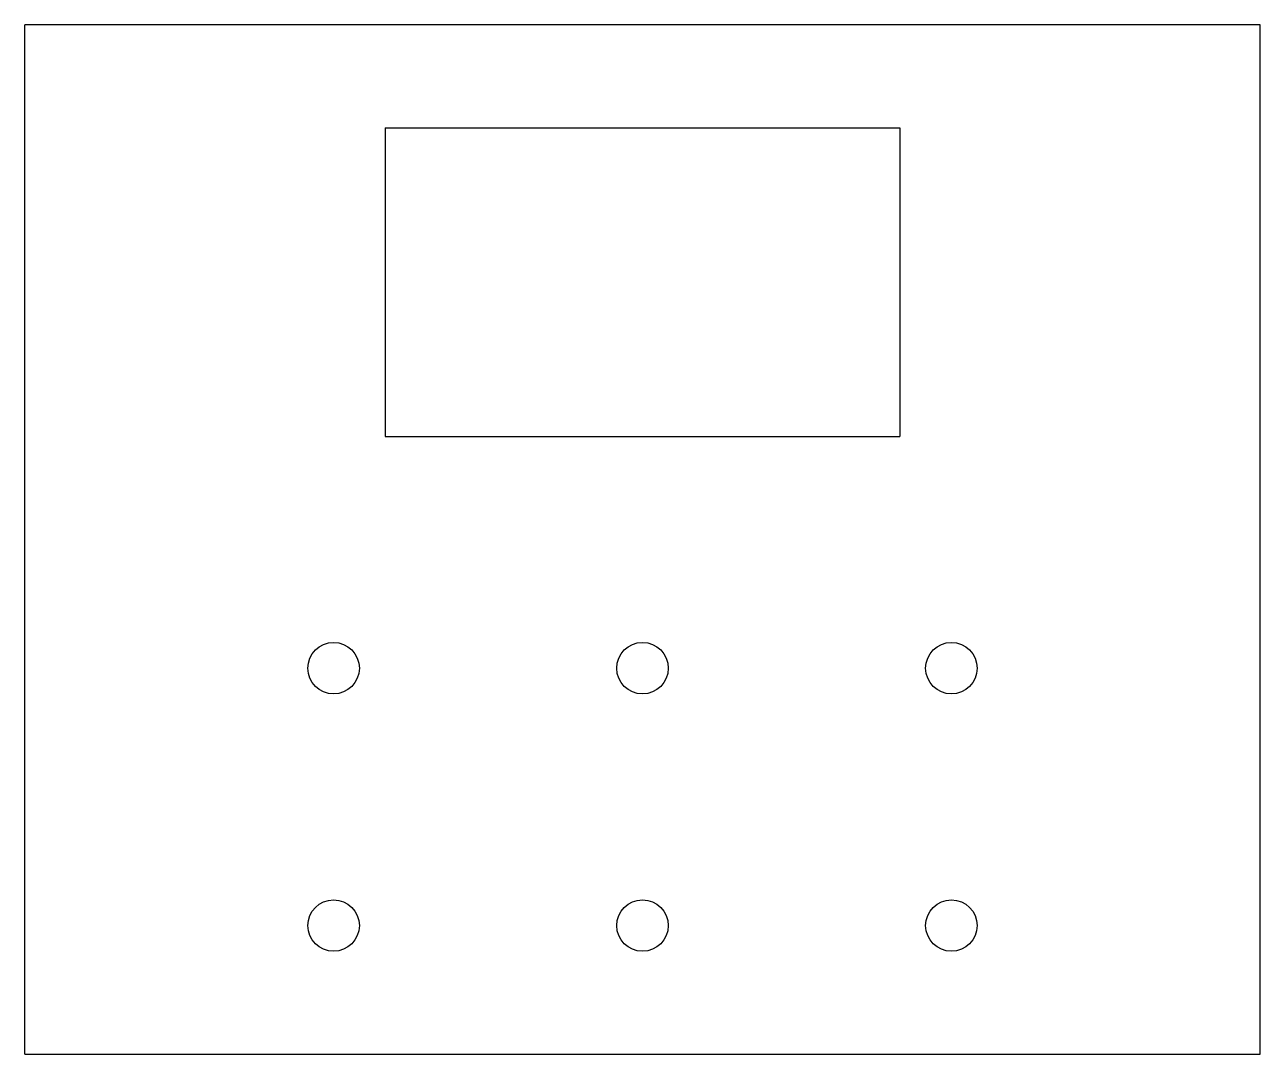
# Model space of a CAD drawing. Extents: x -60 to 60, y -50 to 50.
import ezdxf

# ---------------------------------------------------------------- set-up
doc = ezdxf.new("R2010")
doc.units = 0
doc.layers.add('MODELSKETCH_VISIBLE', color=7, linetype='CONTINUOUS')

msp = doc.modelspace()

# ---------------------------------------------------------------- linework, layer by layer
at = {"layer": 'MODELSKETCH_VISIBLE'}
for p, q in [((60, 50), (-60, 50)), ((-60, -50), (-60, 50)), ((60, -50), (60, 50)), ((-25, 40), (25, 40)), ((-25, 40), (-25, 10)), ((25, 40), (25, 10)), ((-25, 10), (25, 10)), ((-60, -50), (60, -50))]:
    msp.add_line(p, q, dxfattribs=at)
for centre in [(-30, -12.5), (0, -12.5), (30, -12.5), (-30, -37.5), (0, -37.5), (30, -37.5)]:
    msp.add_circle(centre, 2.5, dxfattribs=at)

doc.saveas('drawing.dxf')
